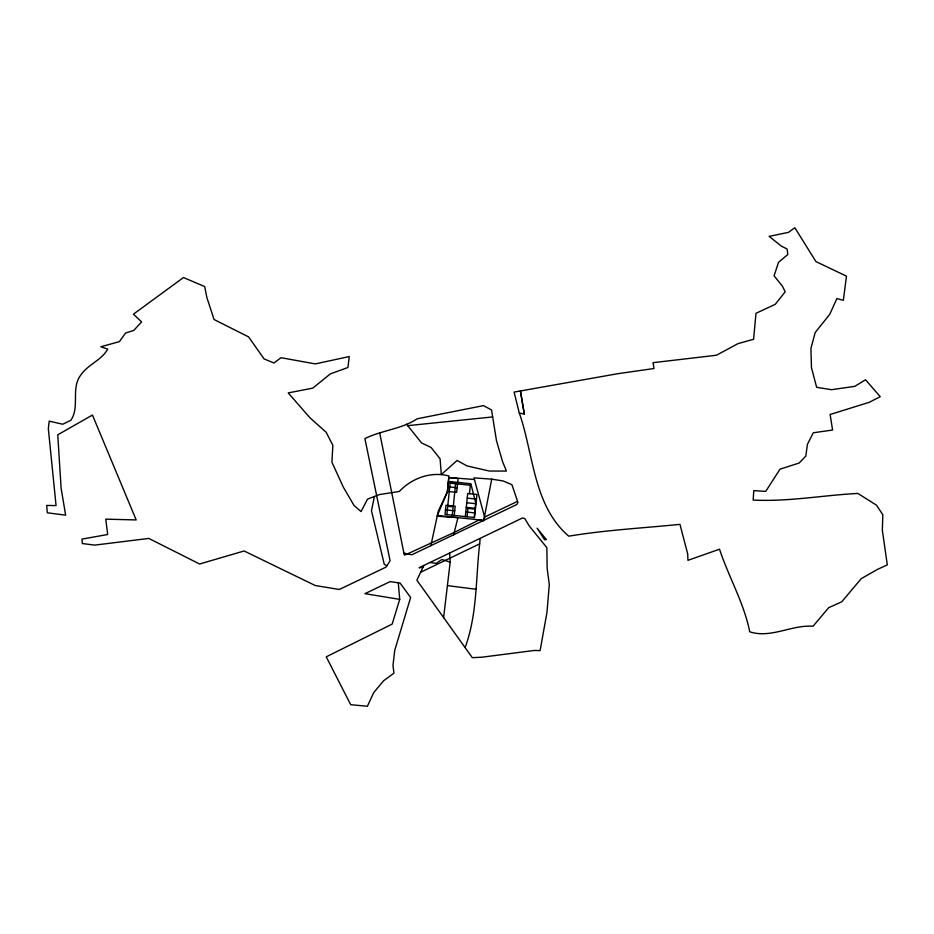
<?xml version="1.0" encoding="UTF-8"?>
<svg xmlns="http://www.w3.org/2000/svg" width="934" height="934" viewBox="0 0 934 934"><rect width="100%" height="100%" fill="white"/><g stroke="black" fill="none" stroke-linecap="round" stroke-linejoin="round"><path stroke-width="1.4" d="M480.134 538.638L479.667 543.857C475.675 578.496 477.379 614.385 465.097 647.589L472.335 657.688L482.084 657.186L534.201 650.473L540.097 650.613L547.009 612.167L549.285 584.579L547.149 568.269L546.857 547.709L529.076 525.725L524.885 518.685L522.515 517.961L419.027 567.767L422.904 567.393L423.814 565.49L416.891 580.201L465.097 647.589M379.694 432.909L403.908 553.115L411.824 554.796L516.911 504.453L517.95 502.457L511.902 484.664L503.064 480.952L491.728 479.154L483.754 520.355L437.357 515.498L447.363 491.914L448.915 475.978C430.878 471.168 411.929 478.15 399.308 491.447L379.484 494.565L367.517 499.118L361.061 511.563L354.044 505.492L343.245 487.011L331.932 462.225L332.843 445.32L326.153 432.232L309.843 417.685L288.221 392.899L312.75 388.147L330.367 373.869L347.938 367.506L349.258 356.554L315.283 363.91L280.994 357.699L273.977 362.999L264.1 358.925L248.584 336.905L214.061 319.51L206.834 297.409L204.686 286.551L183.473 277.538L133.434 314.174L141.594 321.915L133.749 330.426L125.541 333.053L119.4 341.634L100.837 346.759L107.714 349.082C101.666 360.291 87.796 364.482 80.651 375.234C70.657 388.626 80.067 406.792 70.856 420.312L62.753 424.234L49.198 421.152L48.346 428.788L56.063 505.586L46.7 505.422L47.295 512.789L65.625 515.183L61.107 488.143L57.756 434.8L92.454 415.046L136.177 519.934L105.752 519.152L107.679 534.505L81.935 539.128L82.355 543.553L94.766 545.117L148.798 538.428L199.607 564.008L244.101 550.978L315.272 585.536L339.311 589.482L386.057 567.101L390.085 560.774L364.902 438.606C381.784 430.212 401.328 429.278 417.229 418.771L483.508 405.613L491.564 409.991L496.479 440.696L502.457 461.279L506.403 471.075L489.311 471.04L466.988 465.914L457.1 460.462L441.315 474.565L440.066 458.769L431.076 447.479L421.538 442.891L406.559 424.223M446.861 514.622L450.305 481.617L470.864 483.765L475.71 502.936L474.192 517.483M452.289 515.194L453.165 506.847L447.725 506.275M453.352 506.006L455.582 483.707M454.228 515.428L455.197 506.193L445.973 505.236L445.004 514.459L474.53 517.553L476.947 494.483L467.712 493.514L465.307 516.584M467.058 516.736L467.934 508.388L475.067 509.135M469.475 493.619L470.351 485.248M449.628 553.162L450.188 562.151L443.58 617.701M374.382 496.503L371.487 510.781L384.294 564.451L386.933 565.747M447.363 491.914L438.361 510.933L430.831 545.725M453.62 534.948L457.94 517.646L437.194 516.222M491.728 479.154L473.993 477.881L484.618 517.074L483.637 520.81L479.235 519.876L454.169 532.462L407.493 553.885L404.387 555.146L403.908 553.115M399.717 599.371L392.175 624.099L326.235 656.836L350.705 704.703L367.389 706.244L373.658 692.724L383.57 680.769L393.961 673.122L392.981 665.568L394.743 650.298L410.621 597.515L400.067 583.038L390.143 581.613L364.925 593.674L399.717 599.371L398.304 582.781M420.627 572.262L479.667 543.857M484.618 517.074L517.483 501.36M407.656 425.659L492.673 416.938M448.764 477.543L474.425 479.504M448.378 482.166L457.613 483.135M450.141 483.147L471.261 485.353M447.9 486.777L457.123 487.746M467.233 498.126L476.457 499.095M466.755 502.737L475.978 503.706M466.276 507.36L475.499 508.318M445.483 509.847L454.718 510.816M465.786 511.972L475.021 512.929M447.619 585.653L475.826 589.237M429.99 562.513L436.19 563.365L441.91 559.478L450.188 562.151M519.339 413.062C533.676 454.263 533.197 505.586 568.724 536.174C605.547 530.057 642.907 528.084 679.964 524.371L687.716 554.014L687.926 560.342L719.519 549.204C728.718 577.119 743.989 602.839 749.722 631.804C770.83 638.739 791.46 624.659 813.035 626.247L828.715 607.649L841.732 601.811L861.265 578.636L877.563 569.355L887.3 564.895L882.338 530.208L882.828 514.751L876.489 505.166L857.879 493.444C822.959 495.218 788.203 501.897 753.166 500.052L753.773 490.654L765.728 491.377L780.007 469.172L799.119 463.042L805.809 456.131L807.408 444.374L813.292 432.769L832.591 430.037L830.128 414.486L869.169 402.344L880.237 396.705L865.549 379.776L854.797 386.349L831.505 389.7L816.655 387.318L811.471 367.669L810.899 348.475L815.195 332.539L829.789 314.244L836.887 298.565L843.367 300.339L846.473 276.16L815.907 261.567L794.857 227.756L788.436 232.379L769.149 236.349L781.314 246.109L787.093 249.004L787.817 254.527L778.536 262.326L774.064 275.81L782.353 286.084L785.202 291.817L775.243 304.321L755.991 313.299L753.598 339.276L737.965 343.642L716.425 355.247L653.029 362.684L654.045 368.51L617.748 373.705L514.085 392.082L519.292 413.073L524.324 414.031L520.425 390.949L524.278 414.042M448.869 477.554L447.421 491.389L456.644 492.358L458.092 478.512L448.869 477.554M546.285 539.513L544.65 539.77L537.073 528.189L546.285 539.513"/></g></svg>
